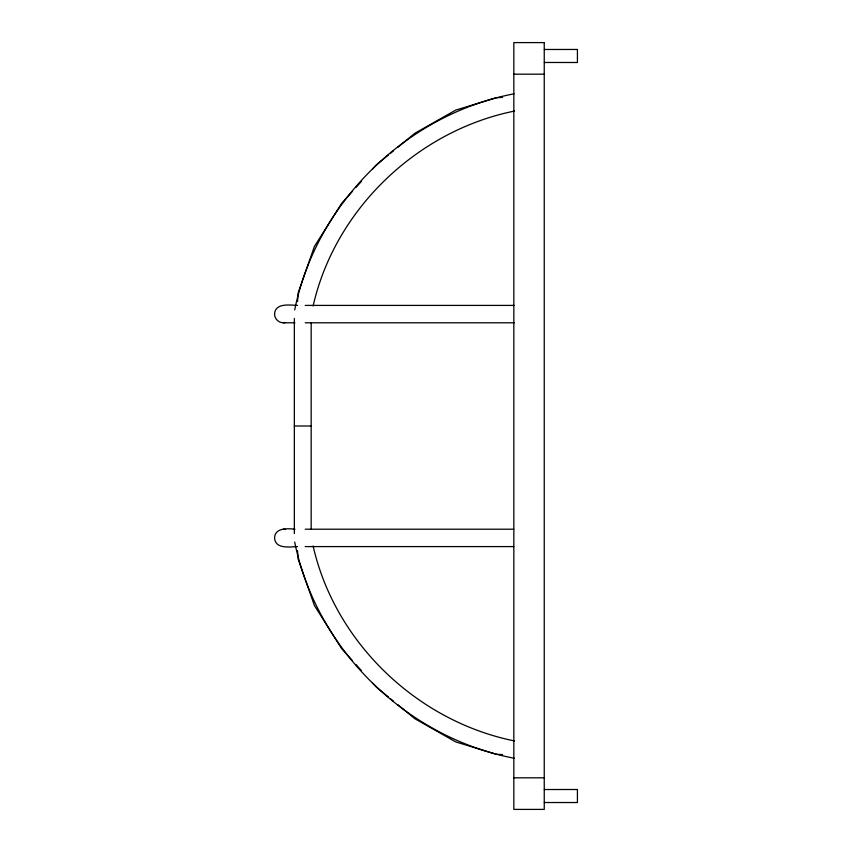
<?xml version="1.0" encoding="UTF-8"?>
<svg xmlns="http://www.w3.org/2000/svg" width="852" height="852" viewBox="0 0 852 852"><rect width="100%" height="100%" fill="white"/><g stroke="black" fill="none" stroke-linecap="round" stroke-linejoin="round"><path stroke-width="1.28" d="M294.345 533.554L294.345 318.446M297.518 301.523L298.2 292.726L314.409 246.473L341.769 203.181L352.377 191.423M294.685 309.958C316.337 202.51 406.5 114.338 513.99 93.826M313.121 305.985C335.081 209.07 417.459 130.612 514.544 111.058M355.912 187.504L361.216 181.625M372.707 168.888L376.243 164.969L388.437 154.968M390.472 153.296L393.517 150.793M397.575 147.46L414.849 133.295L455.671 110.121L496.333 97.703L502.584 97.394M297.529 305.41C290.053 305.123 275.111 302.652 274.578 314.1C274.482 319.606 280.233 324.026 285.526 322.503M294.962 529.209C287.901 528.389 274.834 527.601 274.578 537.9C275.111 549.348 290.053 546.877 297.529 546.59M544.375 49.48L577.422 49.459L577.422 62.494L544.375 62.473M513.831 74.188L544.247 74.188M305.208 305.41L514.246 305.41M283.269 322.791L294.962 322.791M305.208 322.791L514.246 322.791M294.355 426L311.172 426M305.208 529.209L513.777 529.209M305.208 546.59L513.777 546.59M513.831 777.812L544.247 777.812M544.375 789.527L577.422 789.506L577.422 802.541L544.375 802.52M502.584 754.606L496.333 754.297L455.671 741.879L414.849 718.705L397.575 704.54M283.269 529.209L285.526 529.497M514.597 740.952C417.491 721.41 335.081 642.951 313.121 546.015M514.448 758.291C406.777 737.864 316.358 649.661 294.685 542.042M388.437 697.032L376.243 687.031L372.707 683.112M390.472 698.704L393.517 701.207M352.377 660.577L341.769 648.819L314.409 605.527L298.2 559.274L297.518 550.477M355.912 664.496L361.216 670.375M311.172 322.663L311.172 529.337M544.247 42.6L513.831 42.6L513.831 809.4L544.247 809.4L544.247 42.6"/></g></svg>
